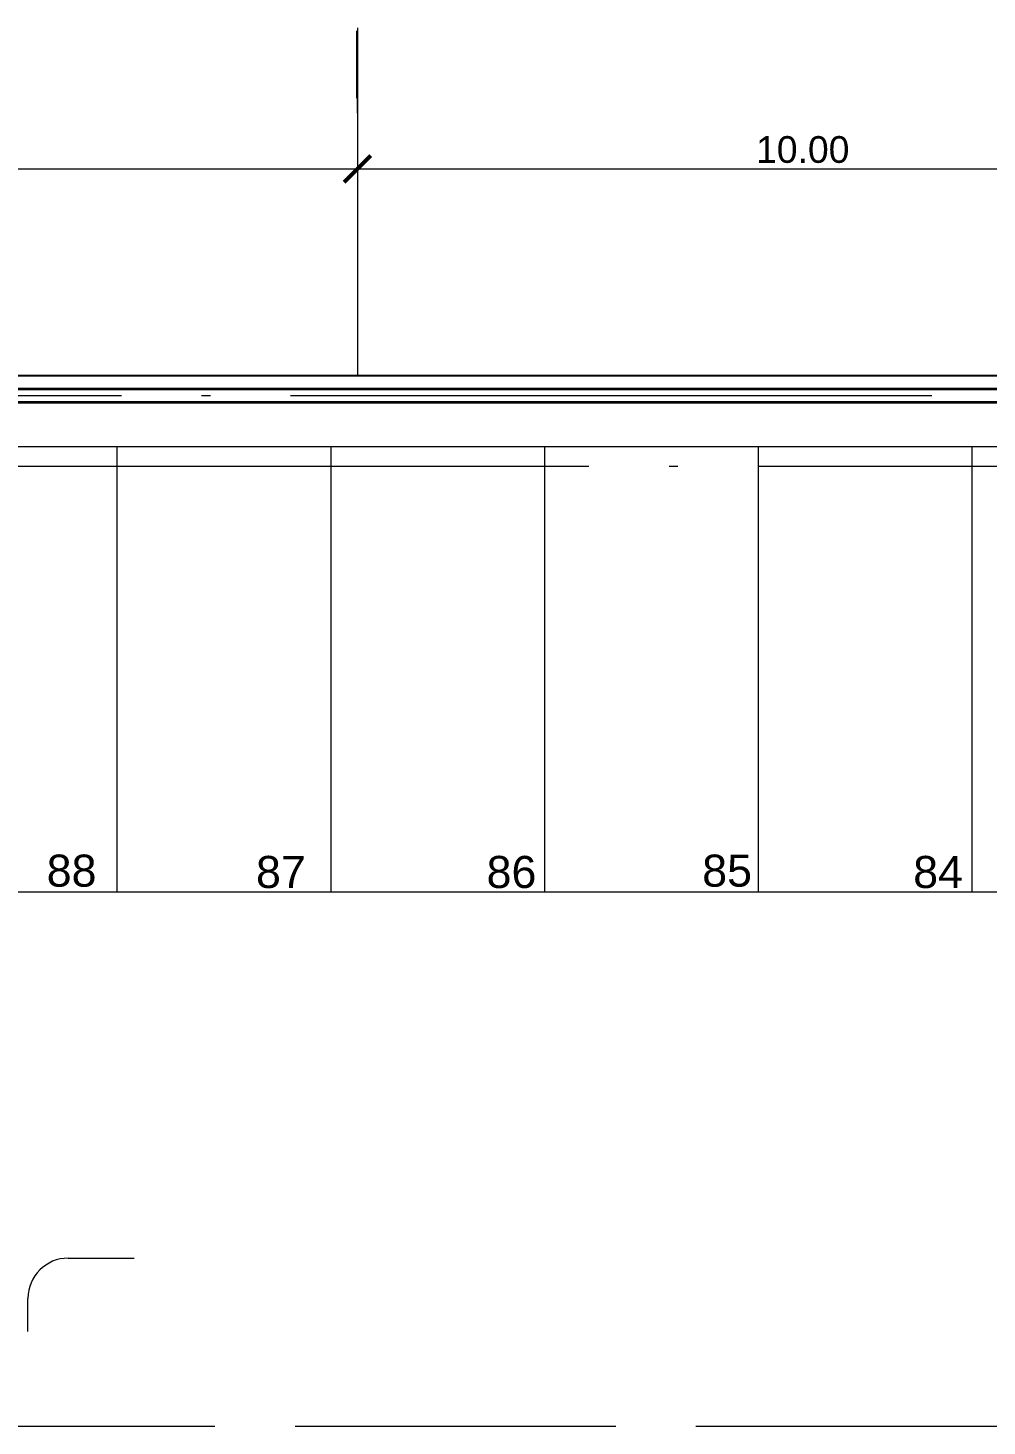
# Model space of a CAD drawing. Header units: inches. Extents: x 13 to 261, y -112 to -47.
# Drawn here: x 22.65 to 33.42, y -63.63 to -47.92 of the extents above; entities that cross this region are included whole.
import ezdxf

# ---------------------------------------------------------------- set-up
doc = ezdxf.new("R2010")
doc.units = ezdxf.units.IN
doc.header["$MEASUREMENT"] = 0
doc.linetypes.add('ACAD_ISO02W100', pattern=[15, 12, -3])
doc.linetypes.add('ACAD_ISO04W100', pattern=[30, 24, -3, 0, -3])
for name, color, linetype, lineweight in [('CAJONES', 3, 'Continuous', 20), ('COTAS', 192, 'Continuous', 13), ('EJES', 1, 'ACAD_ISO04W100', 13), ('MUROS', 5, 'Continuous', 35), ('POY. LOSA', 212, 'ACAD_ISO02W100', 13), ('SIMBOLOGIA', 10, 'Continuous', 18), ('TERRENO', 8, 'Continuous', 25), ('TEXTOS', 124, 'Continuous', 30)]:
    doc.layers.add(name, color=color, linetype=linetype, lineweight=lineweight)
doc.styles.add('COTAS', font='ARIALUNI.TTF', dxfattribs={"height": 0.3})
doc.styles.add('TEXTOS', font='ARIALUNI.TTF', dxfattribs={"height": 0.36})

# ---------------------------------------------------------------- blocks, each defined once
blk = doc.blocks.new('_ArchTick')
at = {"color": 0, "linetype": 'ByBlock', "const_width": 0.15}
blk.add_lwpolyline([(-0.5, -0.5), (0.5, 0.5)], dxfattribs=at)

msp = doc.modelspace()

# ---------------------------------------------------------------- linework, layer by layer
at = {"layer": 'CAJONES'}
for p, q in [((18.851, -52.627), (71.651, -52.627)), ((23.651, -52.627), (23.651, -57.627)), ((26.051, -52.627), (26.051, -57.627)), ((28.451, -52.627), (28.451, -57.627)), ((30.851, -52.627), (30.851, -57.627)), ((33.251, -52.627), (33.251, -57.627)), ((18.851, -57.627), (71.651, -57.627))]:
    msp.add_line(p, q, dxfattribs=at)
at = {"layer": 'COTAS', "color": 1}
for p, q in [((26.351, -48.883), (26.351, -48.258)), ((26.351, -48.55), (26.351, -50.758)), ((16.576, -49.508), (26.351, -49.508)), ((26.351, -49.508), (36.351, -49.508))]:
    msp.add_line(p, q, dxfattribs=at)
at = {"layer": 'EJES', "color": 1, "ltscale": 0.3}
for p, q in [((26.351, -47.925), (26.351, -51.827)), ((12.65, -52.848), (116.051, -52.848))]:
    msp.add_line(p, q, dxfattribs=at)
at = {"layer": 'EJES', "ltscale": 0.3}
msp.add_line((16.501, -52.052), (116.351, -52.052), dxfattribs=at)
at = {"layer": 'MUROS'}
for p, q in [((16.501, -51.977), (116.351, -51.977)), ((16.651, -52.127), (116.351, -52.127))]:
    msp.add_line(p, q, dxfattribs=at)
at = {"layer": 'POY. LOSA', "ltscale": 0.3}
msp.add_line((16.651, -63.627), (53.965, -63.627), dxfattribs=at)
at = {"layer": 'SIMBOLOGIA'}
for p, q in [((23.103, -61.74), (23.244, -61.74)), ((23.244, -61.74), (23.845, -61.74)), ((22.652, -62.566), (22.652, -62.193))]:
    msp.add_line(p, q, dxfattribs=at)
msp.add_arc((23.104, -62.193), 0.452, 90.1056, 180, dxfattribs=at)
at = {"layer": 'TERRENO'}
msp.add_line((16.351, -51.827), (116.351, -51.827), dxfattribs=at)
at = {"layer": 'TEXTOS', "color": 1}
msp.add_line((26.347, -47.958), (26.347, -48.712), dxfattribs=at)

# ---------------------------------------------------------------- block references
at = {"layer": 'COTAS', "color": 1, "xscale": 0.3, "yscale": 0.3, "zscale": 0.3, "rotation": 180}
msp.add_blockref('_ArchTick', (26.351, -49.508), dxfattribs=at)
at = {"layer": 'COTAS', "color": 1, "xscale": 0.3, "yscale": 0.3, "zscale": 0.3}
msp.add_blockref('_ArchTick', (26.351, -49.508), dxfattribs=at)

# ---------------------------------------------------------------- texts
at = {"layer": 'COTAS', "color": 1, "insert": (31.351, -49.292), "char_height": 0.3, "attachment_point": 5, "style": 'COTAS'}
msp.add_mtext('10.00', dxfattribs=at)
at = {"layer": 'TEXTOS', "style": 'TEXTOS'}
for s, p in [('88', (22.862, -57.569)), ('87', (25.212, -57.584)), ('86', (27.801, -57.584)), ('85', (30.222, -57.569)), ('84', (32.591, -57.584))]:
    msp.add_text(s, height=0.36, dxfattribs=at).set_placement(p)

doc.saveas('drawing.dxf')
